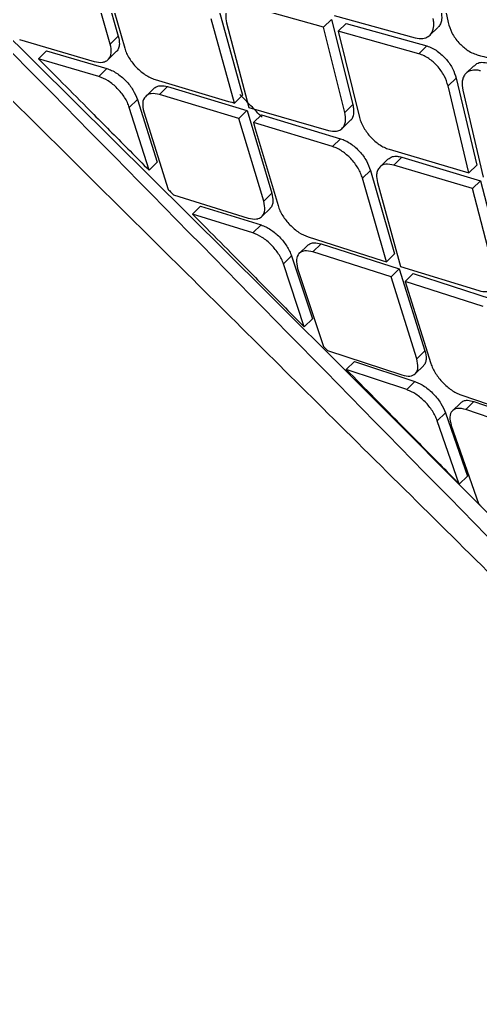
# Model space of a CAD drawing. Extents: x 525 to 613, y 487 to 635.
# Drawn here: x 601.479 to 602.229, y 575.983 to 577.558 of the extents above; entities that cross this region are included whole.
import ezdxf

# ---------------------------------------------------------------- set-up
doc = ezdxf.new("R2010")
doc.units = 0
doc.header["$MEASUREMENT"] = 0
doc.layers.add('1', color=4, linetype='Continuous')
doc.layers.add('STD TEST', color=3, linetype='Continuous')

# ---------------------------------------------------------------- blocks, each defined once
blk = doc.blocks.new('2023 VANGUARD')
at = {"layer": '1', "color": 3, "linetype": 'Continuous', "lineweight": 25}
for p, q in [((32.9196, -15.5734), (30.4812, -13.1583)), ((33.1867, -14.9924), (33.2163, -15.1376)), ((32.6414, -15.024), (32.6804, -15.1599)), ((32.6673, -15.1727), (32.6284, -15.0368)), ((32.6556, -15.0563), (32.6909, -15.1796)), ((33.0138, -15.1453), (32.8841, -15.109)), ((32.8445, -15.1189), (32.8824, -15.2559)), ((33.0315, -15.1263), (33.163, -15.1625)), ((32.8694, -15.2686), (32.8315, -15.1316)), ((32.8564, -15.1383), (32.8928, -15.2757)), ((33.0267, -15.1326), (33.0138, -15.1453)), ((33.0268, -15.1326), (33.0615, -15.271)), ((33.0376, -15.1519), (33.0506, -15.1393)), ((33.0506, -15.1393), (33.1817, -15.1758)), ((33.0485, -15.2837), (33.0138, -15.1453)), ((33.1688, -15.1884), (33.0376, -15.1519)), ((33.0376, -15.1519), (33.0724, -15.292)), ((33.187, -15.1581), (33.1998, -15.1456)), ((32.5197, -15.1653), (32.6412, -15.2009)), ((32.6673, -15.1727), (32.6804, -15.1599)), ((32.5637, -15.1836), (32.5506, -15.1964)), ((32.5637, -15.1836), (32.6617, -15.2125)), ((32.664, -15.1978), (32.6771, -15.185)), ((33.1688, -15.1884), (33.1817, -15.1758)), ((32.6486, -15.2253), (32.5506, -15.1964)), ((32.6486, -15.2253), (32.6617, -15.2125)), ((33.2583, -15.2078), (33.2454, -15.2204)), ((32.7403, -15.2301), (32.8594, -15.2657)), ((33.2165, -15.2407), (33.2294, -15.228)), ((33.2294, -15.228), (33.2629, -15.3693)), ((32.738, -15.2448), (32.7249, -15.2577)), ((32.7475, -15.2546), (32.7606, -15.2418)), ((32.7606, -15.2418), (32.8895, -15.2805)), ((33.2499, -15.382), (33.2165, -15.2407)), ((33.2402, -15.2473), (33.2733, -15.389)), ((32.6983, -15.2755), (32.7114, -15.2627)), ((32.7114, -15.2627), (32.7435, -15.3646)), ((32.8765, -15.2933), (32.7475, -15.2546)), ((32.8694, -15.2686), (32.8824, -15.2559)), ((32.7304, -15.3774), (32.6983, -15.2755)), ((32.7218, -15.2826), (32.7615, -15.4088)), ((32.8765, -15.2933), (32.8895, -15.2805)), ((32.8896, -15.2805), (32.9299, -15.4151)), ((32.8928, -15.2757), (33.0218, -15.313)), ((33.0485, -15.2837), (33.0615, -15.271)), ((32.9168, -15.4279), (32.8765, -15.2933)), ((32.8999, -15.3003), (32.9129, -15.2875)), ((32.9129, -15.2875), (33.0417, -15.3264)), ((33.0444, -15.3096), (33.0575, -15.2968)), ((32.8999, -15.3003), (32.9027, -15.3103)), ((33.0286, -15.3392), (32.8999, -15.3003)), ((32.9027, -15.3103), (32.94, -15.4351)), ((33.0286, -15.3392), (33.0416, -15.3264)), ((33.1206, -15.3436), (33.2499, -15.382)), ((33.1186, -15.3597), (33.1056, -15.3724)), ((33.1285, -15.3692), (33.1415, -15.3564)), ((33.1415, -15.3564), (33.2692, -15.3947)), ((32.7304, -15.3774), (32.7435, -15.3646)), ((33.0772, -15.3905), (33.0902, -15.3778)), ((33.0902, -15.3778), (33.1295, -15.5134)), ((33.2562, -15.4075), (33.1285, -15.3692)), ((33.2499, -15.382), (33.2629, -15.3693)), ((33.1163, -15.5263), (33.0772, -15.3905)), ((33.1016, -15.3976), (33.1393, -15.5337)), ((33.2692, -15.3947), (33.2562, -15.4075)), ((33.292, -15.5448), (33.2562, -15.4075)), ((33.2692, -15.3947), (33.305, -15.532)), ((32.7702, -15.4176), (32.8916, -15.4552)), ((32.9168, -15.4279), (32.9299, -15.4151)), ((32.801, -15.4487), (32.8142, -15.4358)), ((32.8142, -15.4358), (32.9124, -15.4664)), ((32.9139, -15.4526), (32.927, -15.4397)), ((32.8993, -15.4793), (32.801, -15.4487)), ((32.9124, -15.4665), (32.8993, -15.4793)), ((32.9892, -15.4859), (33.1093, -15.524)), ((32.9877, -15.4997), (32.9746, -15.5126)), ((32.9967, -15.5101), (33.0099, -15.4972)), ((33.0099, -15.4972), (33.1368, -15.5378)), ((32.9489, -15.5297), (32.962, -15.5168)), ((32.962, -15.5168), (32.9959, -15.6192)), ((33.1237, -15.5507), (32.9967, -15.5101)), ((33.1163, -15.5263), (33.1295, -15.5134)), ((32.9827, -15.6321), (32.9488, -15.5297)), ((33.1093, -15.524), (33.1163, -15.5263)), ((33.1393, -15.5337), (33.2662, -15.5731)), ((32.9719, -15.5371), (33.0137, -15.6636)), ((33.1237, -15.5507), (33.1368, -15.5378)), ((33.1655, -15.6838), (33.1237, -15.5507)), ((33.1368, -15.5378), (33.1787, -15.6709)), ((33.1598, -15.5452), (33.1467, -15.5581)), ((33.1598, -15.5452), (33.2864, -15.5862)), ((33.1467, -15.5581), (33.1488, -15.5651)), ((33.2732, -15.5991), (33.1467, -15.5581)), ((33.1488, -15.5651), (33.1883, -15.6914)), ((33.0641, -15.7175), (32.9196, -15.5734)), ((32.9827, -15.6321), (32.9959, -15.6192)), ((33.0202, -15.6701), (33.1414, -15.7101)), ((33.1655, -15.6838), (33.1787, -15.6709)), ((33.051, -15.7012), (33.0642, -15.6882)), ((33.0642, -15.6882), (33.1626, -15.7209)), ((33.1494, -15.7339), (33.051, -15.7012)), ((33.1631, -15.708), (33.1764, -15.695)), ((33.3004, -15.9538), (33.0641, -15.7175)), ((33.1494, -15.7339), (33.1626, -15.7209)), ((33.2369, -15.7552), (33.2236, -15.7682)), ((33.2373, -15.7424), (33.3581, -15.7836)), ((33.2452, -15.7662), (33.2585, -15.7532)), ((33.2585, -15.7532), (33.3832, -15.7961)), ((33.2121, -15.7714), (33.1988, -15.7844)), ((33.2121, -15.7714), (33.2481, -15.8743)), ((33.3699, -15.809), (33.2452, -15.7662)), ((33.2347, -15.8874), (33.1988, -15.7844)), ((33.2216, -15.7921), (33.2658, -15.9189)), ((33.2347, -15.8874), (33.2481, -15.8743))]:
    blk.add_line(p, q, dxfattribs=at)
at = {"layer": '1', "color": 3, "linetype": 'Continuous', "lineweight": 25, "flags": 128}
blk.add_lwpolyline([(32.8594, -15.2657), (32.865, -15.2673), (32.8694, -15.2686)], dxfattribs=at)
at = {"layer": '1', "color": 3, "linetype": 'Continuous', "lineweight": 25}
for points, knots in [([(26.8663, -9.7116), (26.937, -9.7812), (27.0812, -9.923), (27.2872, -10.1253), (27.4722, -10.3069), (27.6216, -10.4534), (27.7474, -10.5767), (27.8647, -10.6918), (27.9896, -10.8141), (28.1434, -10.965), (28.3305, -11.1483), (28.5539, -11.3673), (28.7978, -11.6064), (29.1727, -11.974), (29.664, -12.4562), (30.258, -13.0407), (30.9241, -13.6973), (31.6654, -14.4298), (32.3021, -15.0605), (32.756, -15.5099), (33.0391, -15.7902), (33.347, -16.0949), (33.6662, -16.4106), (33.8829, -16.6245), (33.9883, -16.7285)], [0, 0, 0, 0, 0.029767, 0.060688, 0.086611, 0.107534, 0.123455, 0.139475, 0.15683, 0.175896, 0.204115, 0.235405, 0.26976, 0.306593, 0.392938, 0.476282, 0.556631, 0.673578, 0.789035, 0.825555, 0.865273, 0.90861, 0.955567, 1, 1, 1, 1]), ([(33.089, -17.8555), (32.8469, -17.5345), (32.3652, -16.8957), (31.5863, -15.9847), (30.7889, -15.0999), (29.9669, -14.2414), (29.1318, -13.4082), (28.2861, -12.5963), (27.4201, -11.8141), (26.5231, -11.0565), (25.896, -10.586), (25.5807, -10.3493)], [0, 0, 0, 0, 0.113392, 0.225638, 0.337341, 0.448782, 0.560233, 0.669481, 0.778832, 0.888788, 1, 1, 1, 1]), ([(32.6165, -18.3278), (32.528, -18.1961), (32.3492, -17.9299), (32.0677, -17.5326), (31.7728, -17.1325), (31.4636, -16.7304), (31.1491, -16.3383), (30.7744, -15.8893), (30.3282, -15.3796), (29.7887, -14.7964), (29.285, -14.2806), (28.8367, -13.84), (28.4614, -13.4835), (28.0918, -13.1442), (27.7284, -12.8222), (27.3605, -12.5075), (26.9058, -12.1331), (26.3605, -11.7073), (25.7337, -11.2469), (25.3112, -10.9616), (25.103, -10.821)], [0, 0, 0, 0, 0.0447089, 0.0903487, 0.1369096, 0.1843794, 0.2327447, 0.2779544, 0.3484175, 0.4226792, 0.500679, 0.5505248, 0.5989031, 0.6457948, 0.691185, 0.7350623, 0.7815627, 0.8564232, 0.9292521, 1, 1, 1, 1]), ([(33.9893, -16.6933), (33.9889, -16.6929), (33.9856, -16.6895), (33.9746, -16.6784), (33.9354, -16.6386), (33.7891, -16.4902), (33.2206, -15.9119), (32.0987, -14.7662), (31.072, -13.7471), (30.4807, -13.1602)], [0, 0, 0, 0, 0.000353, 0.002828, 0.009436, 0.033986, 0.128384, 0.498019, 1, 1, 1, 1]), ([(32.8841, -15.109), (32.8793, -15.1082), (32.8697, -15.1066), (32.8609, -15.1115), (32.8566, -15.1182), (32.8544, -15.1264), (32.8556, -15.1337), (32.8564, -15.1383)], [0, 0, 0, 0, 0.248976, 0.498493, 0.642102, 0.773685, 1, 1, 1, 1]), ([(33.2052, -15.1185), (33.2058, -15.1236), (33.2068, -15.1315), (33.2041, -15.14), (33.2017, -15.1436), (33.2002, -15.1452), (33.2002, -15.1452)], [0, 0, 0, 0, 0.472525, 0.726504, 0.991773, 1, 1, 1, 1]), ([(33.163, -15.1625), (33.1672, -15.1632), (33.1752, -15.1645), (33.1842, -15.1611), (33.1897, -15.1556), (33.193, -15.1479), (33.1935, -15.1403), (33.1926, -15.1341), (33.1924, -15.1319), (33.1923, -15.1311)], [0, 0, 0, 0, 0.216076, 0.406227, 0.570384, 0.708494, 0.905871, 0.965796, 1, 1, 1, 1]), ([(33.2163, -15.1376), (33.218, -15.1432), (33.2215, -15.1546), (33.2331, -15.1705), (33.2448, -15.1809), (33.2551, -15.1872), (33.2607, -15.1891), (33.2637, -15.1901)], [0, 0, 0, 0, 0.248517, 0.499694, 0.723033, 0.854912, 1, 1, 1, 1]), ([(32.6412, -15.2009), (32.6461, -15.2018), (32.651, -15.2028), (32.6553, -15.2021), (32.6563, -15.2019), (32.6599, -15.2009), (32.6658, -15.1972), (32.6702, -15.1877), (32.6683, -15.1777), (32.6673, -15.1727)], [0, 0, 0, 0, 0.249551, 0.25685, 0.27105, 0.320141, 0.500582, 0.750768, 1, 1, 1, 1]), ([(32.6804, -15.1599), (32.6813, -15.1644), (32.6829, -15.1716), (32.6809, -15.1794), (32.6791, -15.1836), (32.6772, -15.1848), (32.677, -15.1849)], [0, 0, 0, 0, 0.429175, 0.68728, 0.973931, 1, 1, 1, 1]), ([(32.6909, -15.1796), (32.6918, -15.1823), (32.6937, -15.1877), (32.6996, -15.1985), (32.7097, -15.2112), (32.722, -15.2214), (32.7324, -15.2274), (32.7376, -15.2292), (32.7403, -15.2301)], [0, 0, 0, 0, 0.130006, 0.256723, 0.499934, 0.73889, 0.866735, 1, 1, 1, 1]), ([(33.2165, -15.2407), (33.2147, -15.2351), (33.212, -15.2267), (33.205, -15.2157), (33.197, -15.2058), (33.1873, -15.1974), (33.1771, -15.1912), (33.1716, -15.1894), (33.1688, -15.1884)], [0, 0, 0, 0, 0.245882, 0.372175, 0.500468, 0.730377, 0.860325, 1, 1, 1, 1]), ([(33.1817, -15.1758), (33.1846, -15.1767), (33.1903, -15.1787), (33.1989, -15.1839), (33.2068, -15.1903), (33.2158, -15.1997), (33.2247, -15.2128), (33.2279, -15.2231), (33.2294, -15.228)], [0, 0, 0, 0, 0.143635, 0.281886, 0.414807, 0.542459, 0.781164, 1, 1, 1, 1]), ([(32.5506, -15.1964), (32.5805, -15.2265), (32.6302, -15.2765), (32.6901, -15.3369), (32.7201, -15.3671), (32.7304, -15.3774)], [0, 0, 0, 0, 0.5, 0.82805, 1, 1, 1, 1]), ([(33.2588, -15.2084), (33.2602, -15.2069), (33.2633, -15.2035), (33.2716, -15.2017), (33.2785, -15.2029), (33.2822, -15.2036)], [0, 0, 0, 0, 0.272534, 0.605357, 1, 1, 1, 1]), ([(33.2637, -15.1901), (33.2928, -15.198), (33.3368, -15.21), (33.3807, -15.222), (33.3954, -15.226)], [0, 0, 0, 0, 0.664013, 1, 1, 1, 1]), ([(32.6617, -15.2124), (32.6643, -15.2134), (32.6695, -15.2151), (32.6775, -15.2197), (32.6853, -15.2254), (32.6949, -15.2342), (32.7053, -15.2472), (32.7094, -15.2576), (32.7114, -15.2627)], [0, 0, 0, 0, 0.1300276, 0.258308, 0.3850307, 0.5103928, 0.7566318, 1, 1, 1, 1]), ([(33.2693, -15.2162), (33.2692, -15.2162), (33.2691, -15.2162), (33.2687, -15.2161), (33.2674, -15.2157), (33.2627, -15.2147), (33.2538, -15.2148), (33.2457, -15.2191), (33.2411, -15.226), (33.2385, -15.2345), (33.2396, -15.2423), (33.2402, -15.2473)], [0, 0, 0, 0, 0.002274, 0.006334, 0.01981, 0.068181, 0.250059, 0.49929, 0.63547, 0.76445, 1, 1, 1, 1]), ([(32.6983, -15.2755), (32.6974, -15.2729), (32.6955, -15.2676), (32.6895, -15.2569), (32.6812, -15.2466), (32.6717, -15.2379), (32.6614, -15.2303), (32.6537, -15.2273), (32.6486, -15.2253)], [0, 0, 0, 0, 0.129086, 0.255493, 0.49996, 0.62385, 0.750121, 1, 1, 1, 1]), ([(32.738, -15.2449), (32.7397, -15.2436), (32.7429, -15.2411), (32.7505, -15.2397), (32.7569, -15.241), (32.7606, -15.2418)], [0, 0, 0, 0, 0.309075, 0.592721, 1, 1, 1, 1]), ([(32.7475, -15.2546), (32.7428, -15.2537), (32.7363, -15.2525), (32.729, -15.2545), (32.723, -15.2584), (32.7188, -15.2676), (32.7208, -15.2776), (32.7218, -15.2826)], [0, 0, 0, 0, 0.249385, 0.336072, 0.500493, 0.750726, 1, 1, 1, 1]), ([(32.9141, -15.2916), (32.9081, -15.2854), (32.8961, -15.2731), (32.8841, -15.2607), (32.8781, -15.2546)], [0, 0, 0, 0, 0.500005, 1, 1, 1, 1]), ([(33.0218, -15.313), (33.0265, -15.3138), (33.0343, -15.3152), (33.0414, -15.3122), (33.0457, -15.3086), (33.0485, -15.304), (33.0506, -15.2959), (33.0493, -15.2885), (33.0485, -15.2837)], [0, 0, 0, 0, 0.248743, 0.412405, 0.499124, 0.639915, 0.77044, 1, 1, 1, 1]), ([(33.0615, -15.271), (33.0621, -15.2737), (33.0632, -15.2791), (33.0626, -15.2881), (33.061, -15.2947), (33.0576, -15.2964), (33.0573, -15.2966)], [0, 0, 0, 0, 0.248964, 0.492094, 0.959618, 1, 1, 1, 1]), ([(33.0724, -15.292), (33.0732, -15.2947), (33.0749, -15.3002), (33.0806, -15.3113), (33.0903, -15.3243), (33.1024, -15.3347), (33.1127, -15.3408), (33.1179, -15.3427), (33.1206, -15.3436)], [0, 0, 0, 0, 0.128041, 0.254241, 0.500661, 0.73439, 0.86329, 1, 1, 1, 1]), ([(33.0417, -15.3264), (33.0443, -15.3273), (33.0496, -15.3292), (33.0578, -15.3341), (33.0656, -15.3401), (33.0749, -15.3492), (33.0846, -15.3623), (33.0884, -15.3727), (33.0902, -15.3778)], [0, 0, 0, 0, 0.135166, 0.267199, 0.39624, 0.522441, 0.765801, 1, 1, 1, 1]), ([(33.0772, -15.3905), (33.0763, -15.3879), (33.0746, -15.3825), (33.0702, -15.3742), (33.0648, -15.3662), (33.0565, -15.3564), (33.0467, -15.3481), (33.0365, -15.342), (33.0313, -15.3401), (33.0286, -15.3392)], [0, 0, 0, 0, 0.126258, 0.251764, 0.37673, 0.501374, 0.737783, 0.865739, 1, 1, 1, 1]), ([(33.1187, -15.3598), (33.121, -15.3581), (33.125, -15.3551), (33.1331, -15.3545), (33.1385, -15.3555), (33.1412, -15.3563), (33.1415, -15.3564)], [0, 0, 0, 0, 0.398539, 0.712196, 0.970516, 1, 1, 1, 1]), ([(33.1285, -15.3692), (33.1238, -15.3683), (33.1143, -15.3666), (33.1058, -15.3712), (33.1016, -15.3778), (33.0995, -15.3858), (33.1008, -15.393), (33.1016, -15.3976)], [0, 0, 0, 0, 0.248921, 0.498526, 0.642186, 0.773772, 1, 1, 1, 1]), ([(32.7615, -15.4088), (32.7631, -15.4104), (32.766, -15.4134), (32.7689, -15.4163), (32.7702, -15.4176)], [0, 0, 0, 0, 0.560001, 1, 1, 1, 1]), ([(32.9299, -15.4151), (32.9309, -15.4195), (32.9325, -15.4266), (32.9307, -15.4343), (32.929, -15.4383), (32.9271, -15.4395), (32.9269, -15.4396)], [0, 0, 0, 0, 0.428678, 0.686983, 0.974165, 1, 1, 1, 1]), ([(32.8916, -15.4552), (32.8963, -15.4562), (32.9012, -15.4573), (32.9054, -15.4567), (32.9064, -15.4565), (32.9099, -15.4556), (32.9156, -15.452), (32.9198, -15.4428), (32.9178, -15.4329), (32.9168, -15.4279)], [0, 0, 0, 0, 0.249422, 0.256777, 0.271023, 0.320176, 0.500628, 0.751003, 1, 1, 1, 1]), ([(32.94, -15.4351), (32.9409, -15.4378), (32.9428, -15.4432), (32.9488, -15.4539), (32.957, -15.4642), (32.9665, -15.473), (32.9766, -15.4807), (32.9842, -15.4838), (32.9892, -15.4859)], [0, 0, 0, 0, 0.130068, 0.256774, 0.499944, 0.623421, 0.749844, 1, 1, 1, 1]), ([(32.801, -15.4487), (32.8313, -15.4793), (32.8817, -15.5301), (32.9422, -15.5913), (32.9725, -15.6218), (32.9827, -15.6321)], [0, 0, 0, 0, 0.5, 0.831912, 1, 1, 1, 1]), ([(32.9124, -15.4664), (32.915, -15.4674), (32.9202, -15.4693), (32.9304, -15.4753), (32.9428, -15.4856), (32.953, -15.4983), (32.9591, -15.5089), (32.961, -15.5142), (32.962, -15.5168)], [0, 0, 0, 0, 0.132943, 0.260638, 0.500019, 0.744321, 0.870751, 1, 1, 1, 1]), ([(32.9489, -15.5297), (32.9479, -15.5271), (32.9459, -15.5218), (32.9398, -15.5112), (32.9316, -15.5009), (32.922, -15.4922), (32.9118, -15.4845), (32.9043, -15.4814), (32.8993, -15.4793)], [0, 0, 0, 0, 0.129215, 0.255626, 0.499934, 0.62358, 0.74984, 1, 1, 1, 1]), ([(32.9878, -15.4998), (32.9894, -15.4986), (32.9925, -15.4962), (32.9999, -15.4949), (33.0062, -15.4963), (33.0099, -15.4972)], [0, 0, 0, 0, 0.310512, 0.594361, 1, 1, 1, 1]), ([(32.9967, -15.5101), (32.992, -15.5091), (32.9857, -15.5078), (32.9785, -15.5096), (32.9728, -15.5133), (32.9687, -15.5223), (32.9709, -15.5321), (32.9719, -15.537)], [0, 0, 0, 0, 0.249321, 0.334586, 0.50054, 0.750903, 1, 1, 1, 1]), ([(33.2662, -15.5731), (33.2708, -15.574), (33.2785, -15.5756), (33.2854, -15.5728), (33.2895, -15.5693), (33.2922, -15.5648), (33.2942, -15.5569), (33.2928, -15.5495), (33.292, -15.5448)], [0, 0, 0, 0, 0.248694, 0.413885, 0.499183, 0.640335, 0.770957, 1, 1, 1, 1]), ([(33.0137, -15.6636), (33.0149, -15.6648), (33.0171, -15.667), (33.0192, -15.6691), (33.0202, -15.6701)], [0, 0, 0, 0, 0.560001, 1, 1, 1, 1]), ([(33.1787, -15.6709), (33.1798, -15.6753), (33.1815, -15.6823), (33.1799, -15.6898), (33.1783, -15.6937), (33.1764, -15.6948), (33.1763, -15.6949)], [0, 0, 0, 0, 0.427888, 0.686453, 0.974369, 1, 1, 1, 1]), ([(33.1414, -15.7101), (33.146, -15.7111), (33.1549, -15.7131), (33.1611, -15.71), (33.1657, -15.7054), (33.1688, -15.6986), (33.1666, -15.6887), (33.1655, -15.6838)], [0, 0, 0, 0, 0.249475, 0.482547, 0.50037, 0.751086, 1, 1, 1, 1]), ([(33.1883, -15.6914), (33.1893, -15.6941), (33.1912, -15.6994), (33.1973, -15.7101), (33.2074, -15.7228), (33.2196, -15.7332), (33.2297, -15.7394), (33.2347, -15.7414), (33.2373, -15.7424)], [0, 0, 0, 0, 0.130185, 0.256939, 0.500269, 0.738326, 0.86623, 1, 1, 1, 1]), ([(33.051, -15.7012), (33.0816, -15.7322), (33.1323, -15.7835), (33.1935, -15.8456), (33.2242, -15.8767), (33.2348, -15.8874)], [0, 0, 0, 0, 0.500001, 0.827348, 1, 1, 1, 1]), ([(33.1626, -15.7209), (33.1651, -15.7219), (33.1701, -15.7238), (33.1781, -15.7285), (33.1857, -15.7343), (33.193, -15.741), (33.1994, -15.7484), (33.2068, -15.7588), (33.21, -15.7663), (33.2121, -15.7714)], [0, 0, 0, 0, 0.130507, 0.258872, 0.385385, 0.510351, 0.634085, 0.756911, 1, 1, 1, 1]), ([(33.1989, -15.7844), (33.1978, -15.7818), (33.1958, -15.7766), (33.1911, -15.7686), (33.1855, -15.7608), (33.179, -15.7536), (33.1718, -15.747), (33.1624, -15.7397), (33.154, -15.7361), (33.1498, -15.7341), (33.1494, -15.7339)], [0, 0, 0, 0, 0.129147, 0.25531, 0.378832, 0.500077, 0.623657, 0.750213, 0.973065, 1, 1, 1, 1]), ([(33.237, -15.7553), (33.2385, -15.7541), (33.2415, -15.7518), (33.2487, -15.7507), (33.2549, -15.7523), (33.2585, -15.7532)], [0, 0, 0, 0, 0.311505, 0.595567, 1, 1, 1, 1]), ([(33.2452, -15.7662), (33.2406, -15.7652), (33.2344, -15.7637), (33.2275, -15.7653), (33.2219, -15.7689), (33.2181, -15.7775), (33.2204, -15.7873), (33.2215, -15.7921)], [0, 0, 0, 0, 0.249246, 0.333555, 0.500601, 0.751122, 1, 1, 1, 1]), ([(33.2658, -15.9189), (33.2665, -15.9196), (33.2678, -15.9209), (33.2691, -15.9222), (33.2696, -15.9228)], [0, 0, 0, 0, 0.560001, 1, 1, 1, 1])]:
    blk.add_open_spline(points, degree=3, knots=knots, dxfattribs=at)
blk = doc.blocks.new('2026 Vanguard')
at = {"layer": 'STD TEST', "color": 1}
blk.add_blockref('2023 VANGUARD', (44.1613, 88.209), dxfattribs=at)

msp = doc.modelspace()

# ---------------------------------------------------------------- block references
at = {"layer": '1'}
msp.add_blockref('2026 Vanguard', (524.7985, 504.4821), dxfattribs=at)

doc.saveas('drawing.dxf')
